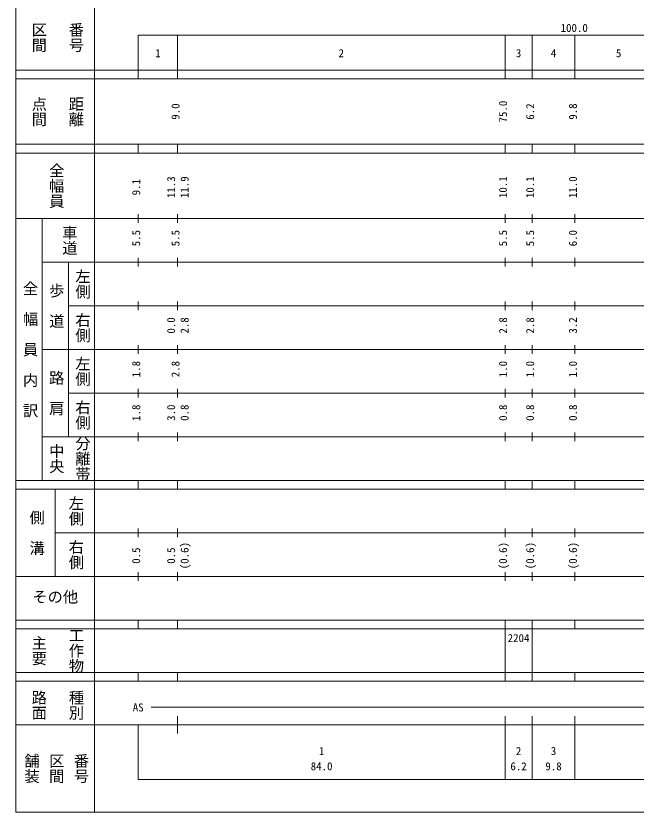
# Model space of a CAD drawing. Units: millimetres on the paper, enlarged 1000 times. Extents: x 40000 to 680002, y 20000 to 380001.
# Drawn here: x 40000 to 182002, y 20000 to 202410 of the extents above; entities that cross this region are included whole.
import ezdxf
from ezdxf.enums import TextEntityAlignment as Align

# ---------------------------------------------------------------- set-up
doc = ezdxf.new("R2010")
doc.units = ezdxf.units.MM
doc.header["$LTSCALE"] = 1000
doc.layers.add('M-TTL', color=2, linetype='Continuous', lineweight=13)
doc.layers.add('M-TTL-BAND', color=7, linetype='Continuous', lineweight=13)
doc.styles.add('@ＭＳ ゴシック', font='')
doc.styles.add('ＭＳ ゴシック', font='')
doc.styles.get('@ＭＳ ゴシック').set_extended_font_data('@MS Gothic')
doc.styles.get('ＭＳ ゴシック').set_extended_font_data('MS Gothic')

msp = doc.modelspace()

# ---------------------------------------------------------------- linework, layer by layer
at = {"layer": 'M-TTL'}
for p, q in [((40000, 380001), (40000, 20000)), ((40000, 20000), (680002, 20000))]:
    msp.add_line(p, q, dxfattribs=at)
at = {"layer": 'M-TTL-BAND'}
for p, q in [((58000, 370001), (58000, 20000)), ((68000, 198001), (579002, 198001)), ((68000, 198001), (68000, 188000)), ((77000, 188001), (77000, 198001)), ((152000, 188001), (152000, 198001)), ((158200, 188001), (158200, 198001)), ((168000, 188001), (168000, 198001)), ((40000, 190000), (579002, 190000)), ((40000, 188000), (579002, 188000)), ((40000, 173000), (579002, 173000)), ((68000, 171000), (68000, 173000)), ((77000, 171000), (77000, 173000)), ((152000, 171000), (152000, 173000)), ((158200, 171000), (158200, 173000)), ((168000, 171000), (168000, 173000)), ((40000, 171000), (579002, 171000)), ((68000, 155000), (68000, 157000)), ((77000, 155000), (77000, 157000)), ((152000, 155000), (152000, 157000)), ((158200, 155000), (158200, 157000)), ((168000, 155000), (168000, 157000)), ((40000, 156000), (579002, 156000)), ((46000, 96000), (46000, 156000)), ((46000, 146000), (579002, 146000)), ((52000, 146000), (52000, 106000)), ((68000, 145000), (68000, 147000)), ((77000, 145000), (77000, 147000)), ((152000, 145000), (152000, 147000)), ((158200, 145000), (158200, 147000)), ((168000, 145000), (168000, 147000)), ((68000, 135000), (68000, 137000)), ((77000, 135000), (77000, 137000)), ((152000, 135000), (152000, 137000)), ((158200, 135000), (158200, 137000)), ((168000, 135000), (168000, 137000)), ((52000, 136000), (579002, 136000)), ((46000, 126000), (579002, 126000)), ((68000, 125000), (68000, 127000)), ((77000, 125000), (77000, 127000)), ((152000, 125000), (152000, 127000)), ((158200, 125000), (158200, 127000)), ((168000, 125000), (168000, 127000)), ((68000, 115000), (68000, 117000)), ((77000, 115000), (77000, 117000)), ((152000, 115000), (152000, 117000)), ((158200, 115000), (158200, 117000)), ((168000, 115000), (168000, 117000)), ((52000, 116000), (579002, 116000)), ((46000, 106000), (579002, 106000)), ((68000, 105000), (68000, 107000)), ((77000, 105000), (77000, 107000)), ((152000, 105000), (152000, 107000)), ((158200, 105000), (158200, 107000)), ((168000, 105000), (168000, 107000)), ((40000, 96000), (579002, 96000)), ((68000, 94000), (68000, 96000)), ((77000, 94000), (77000, 96000)), ((152000, 94000), (152000, 96000)), ((158200, 94000), (158200, 96000)), ((168000, 94000), (168000, 96000)), ((40000, 94000), (579002, 94000)), ((49000, 94000), (49000, 74000)), ((49000, 84000), (579002, 84000)), ((68000, 83000), (68000, 85000)), ((77000, 83000), (77000, 85000)), ((152000, 83000), (152000, 85000)), ((158200, 83000), (158200, 85000)), ((168000, 83000), (168000, 85000)), ((68000, 73000), (68000, 75000)), ((77000, 73000), (77000, 75000)), ((152000, 73000), (152000, 75000)), ((158200, 73000), (158200, 75000)), ((168000, 73000), (168000, 75000)), ((40000, 74000), (579002, 74000)), ((40000, 64000), (579002, 64000)), ((68000, 62000), (68000, 64000)), ((77000, 62000), (77000, 64000)), ((152000, 62000), (152000, 64000)), ((158200, 62000), (158200, 64000)), ((168000, 62000), (168000, 64000)), ((40000, 62000), (579002, 62000)), ((152000, 52000), (152000, 62000)), ((158200, 52000), (158200, 62000)), ((40000, 52000), (579002, 52000)), ((68000, 50000), (68000, 52000)), ((77000, 50000), (77000, 52000)), ((152000, 50000), (152000, 52000)), ((158200, 50000), (158200, 52000)), ((168000, 50000), (168000, 52000)), ((40000, 50000), (579002, 50000)), ((71000, 44000), (565002, 44000)), ((77000, 38000), (77000, 42000)), ((152000, 27500), (152000, 42000)), ((158200, 27500), (158200, 42000)), ((168000, 27500), (168000, 42000)), ((40000, 40000), (579002, 40000)), ((68000, 40000), (68000, 27500)), ((68000, 27500), (579002, 27500))]:
    msp.add_line(p, q, dxfattribs=at)

# ---------------------------------------------------------------- texts
for s, height, rotation, style, p in [('番号', 2566, 270, '@ＭＳ ゴシック', (51750, 201001)), ('区間', 2566, 270, '@ＭＳ ゴシック', (43250, 201001)), ('点間', 2566, 270, '@ＭＳ ゴシック', (43250, 184000)), ('距離', 2566, 270, '@ＭＳ ゴシック', (51750, 184000)), ('75.0', 1833, 90, 'ＭＳ ゴシック', (153000, 178000)), ('9.0', 1833, 90, 'ＭＳ ゴシック', (78000, 178625)), ('6.2', 1833, 90, 'ＭＳ ゴシック', (159200, 178625)), ('9.8', 1833, 90, 'ＭＳ ゴシック', (169000, 178625)), ('全幅員', 2566, 270, '@ＭＳ ゴシック', (47250, 168750)), ('9.1', 1833, 90, 'ＭＳ ゴシック', (69000, 161299)), ('11.3', 1833, 90, 'ＭＳ ゴシック', (77000, 160674)), ('11.9', 1833, 90, 'ＭＳ ゴシック', (80083, 160674)), ('10.1', 1833, 90, 'ＭＳ ゴシック', (153000, 160674)), ('10.1', 1833, 90, 'ＭＳ ゴシック', (159200, 160674)), ('11.0', 1833, 90, 'ＭＳ ゴシック', (169000, 160674)), ('車道', 2566, 270, '@ＭＳ ゴシック', (50250, 154500)), ('6.0', 1833, 90, 'ＭＳ ゴシック', (169000, 149625)), ('5.5', 1833, 90, 'ＭＳ ゴシック', (69000, 149625)), ('5.5', 1833, 90, 'ＭＳ ゴシック', (78000, 149625)), ('5.5', 1833, 90, 'ＭＳ ゴシック', (153000, 149625)), ('5.5', 1833, 90, 'ＭＳ ゴシック', (159200, 149625)), ('左側', 2566, 270, '@ＭＳ ゴシック', (53250, 144500)), ('全\u3000幅\u3000員\u3000内\u3000訳', 2566, 270, '@ＭＳ ゴシック', (41250, 141750)), ('歩\u3000道', 2566, 270, '@ＭＳ ゴシック', (47250, 141250)), ('右側', 2566, 270, '@ＭＳ ゴシック', (53250, 134500)), ('0.0', 1833, 90, 'ＭＳ ゴシック', (77000, 129625)), ('2.8', 1833, 90, 'ＭＳ ゴシック', (80083, 129625)), ('2.8', 1833, 90, 'ＭＳ ゴシック', (153000, 129625)), ('2.8', 1833, 90, 'ＭＳ ゴシック', (159200, 129625)), ('3.2', 1833, 90, 'ＭＳ ゴシック', (169000, 129625)), ('左側', 2566, 270, '@ＭＳ ゴシック', (53250, 124500)), ('1.8', 1833, 90, 'ＭＳ ゴシック', (69000, 119625)), ('2.8', 1833, 90, 'ＭＳ ゴシック', (78000, 119625)), ('1.0', 1833, 90, 'ＭＳ ゴシック', (153000, 119625)), ('1.0', 1833, 90, 'ＭＳ ゴシック', (159200, 119625)), ('1.0', 1833, 90, 'ＭＳ ゴシック', (169000, 119625)), ('路\u3000肩', 2566, 270, '@ＭＳ ゴシック', (47250, 121250)), ('右側', 2566, 270, '@ＭＳ ゴシック', (53250, 114500)), ('1.8', 1833, 90, 'ＭＳ ゴシック', (69000, 109625)), ('3.0', 1833, 90, 'ＭＳ ゴシック', (77000, 109625)), ('0.8', 1833, 90, 'ＭＳ ゴシック', (80083, 109625)), ('0.8', 1833, 90, 'ＭＳ ゴシック', (153000, 109625)), ('0.8', 1833, 90, 'ＭＳ ゴシック', (159200, 109625)), ('0.8', 1833, 90, 'ＭＳ ゴシック', (169000, 109625)), ('分離帯', 2566, 270, '@ＭＳ ゴシック', (53250, 106250)), ('中央', 2566, 270, '@ＭＳ ゴシック', (47250, 104500)), ('左側', 2566, 270, '@ＭＳ ゴシック', (51750, 92500)), ('側\u3000溝', 2566, 270, '@ＭＳ ゴシック', (42750, 89250)), ('右側', 2566, 270, '@ＭＳ ゴシック', (51750, 82500)), ('0.5', 1833, 90, 'ＭＳ ゴシック', (69000, 76889)), ('0.5', 1833, 90, 'ＭＳ ゴシック', (77000, 76889)), ('(0.6)', 1833, 90, 'ＭＳ ゴシック', (80083, 75639)), ('(0.6)', 1833, 90, 'ＭＳ ゴシック', (153000, 75639)), ('(0.6)', 1833, 90, 'ＭＳ ゴシック', (159200, 75639)), ('(0.6)', 1833, 90, 'ＭＳ ゴシック', (169000, 75639)), ('主要', 2566, 270, '@ＭＳ ゴシック', (43250, 60500)), ('工作物', 2566, 270, '@ＭＳ ゴシック', (51750, 62250)), ('路面', 2566, 270, '@ＭＳ ゴシック', (43250, 48000)), ('種別', 2566, 270, '@ＭＳ ゴシック', (51750, 48000)), ('舗装', 2566, 270, '@ＭＳ ゴシック', (41583, 33500)), ('区間', 2566, 270, '@ＭＳ ゴシック', (47250, 33500)), ('番号', 2566, 270, '@ＭＳ ゴシック', (52917, 33500))]:
    msp.add_text(s, height=height, rotation=rotation, dxfattribs=dict(at, style=style)).set_placement(p, align=Align.BOTTOM_LEFT)
at = {"layer": 'M-TTL-BAND', "style": 'ＭＳ ゴシック'}
for s, height, p in [('100.0', 1833, (164720, 198195)), ('1', 1833, (71875, 192406)), ('2', 1833, (113875, 192406)), ('3', 1833, (154475, 192406)), ('4', 1833, (162475, 192406)), ('5', 1833, (177375, 192406)), ('その他', 2566, (43750, 67250)), ('2204', 1833, (152600, 58405)), ('AS', 1833, (66750, 42500)), ('1', 1833, (109375, 32523)), ('2', 1833, (154475, 32523)), ('3', 1833, (162475, 32523)), ('84.0', 1833, (107500, 29033)), ('6.2', 1833, (153225, 29033)), ('9.8', 1833, (161225, 29033))]:
    msp.add_text(s, height=height, dxfattribs=at).set_placement(p, align=Align.BOTTOM_LEFT)

doc.saveas('drawing.dxf')
